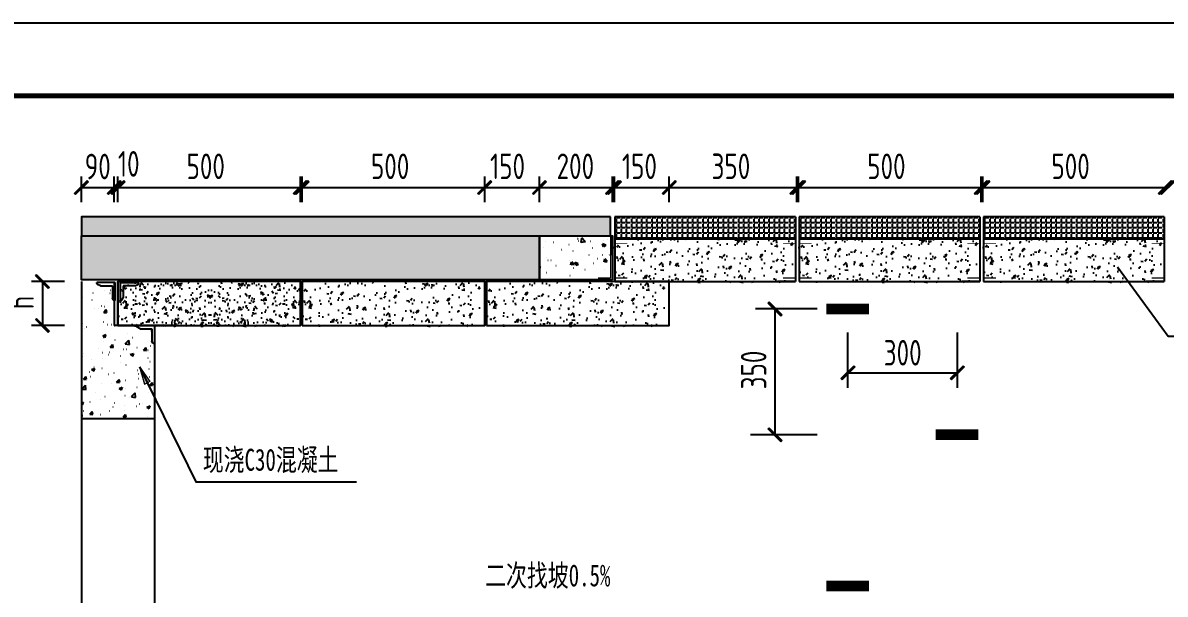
# Model space of a CAD drawing. Extents: x 2969 to 3809, y -1283 to -33.
# Drawn here: x 3480.2 to 3636.8, y -425.5 to -347.2 of the extents above; entities that cross this region are included whole.
import ezdxf
from ezdxf.enums import TextEntityAlignment as Align

# ---------------------------------------------------------------- set-up
doc = ezdxf.new("R2010")
doc.units = 0
doc.header["$LTSCALE"] = 10
for name, color, linetype in [('0-TK', 7, 'Continuous'), ('图层 1', 7, 'Continuous'), ('填充', 8, 'Continuous'), ('尺寸标注', 1, 'Continuous'), ('文字', 3, 'Continuous'), ('标注引线', 3, 'Continuous'), ('爬梯', 4, 'Continuous'), ('轮廓', 7, 'Continuous')]:
    doc.layers.add(name, color=color, linetype=linetype)
doc.styles.add('GJ', font='tssdeng.shx', dxfattribs={"width": 0.75, "bigfont": 'hztxt.shx'})
doc.styles.add('HZTXT', font='仿宋_GB2312_0.ttf', dxfattribs={"width": 0.6, "height": 1.25})
pattern_1 = [(180, (239144.99096, -64813.6887), (0, 0.6985), [0.508, -0.1905]), (90, (239144.99096, -64813.6887), (0.6985, 4e-17), [0.508, -0.1905])]

# ---------------------------------------------------------------- blocks, each defined once
blk = doc.blocks.new('K-箭头')
at = {"lineweight": 5}
blk.add_hatch(color=256, dxfattribs=at).paths.add_polyline_path([(0, 0), (2.39, -0.4), (2.39, 0), (2.39, 0.4)])
for points in [[(0, 0), (2.39, 0.4), (2.39, 0)], [(0, 0), (2.39, -0.4), (2.39, 0)]]:
    blk.add_lwpolyline(points, dxfattribs=at)
blk = doc.blocks.new('K-建筑标记')
at = {"lineweight": 5}
blk.add_hatch(color=256, dxfattribs=at).paths.add_polyline_path([(0.97, 0.8), (0.8, 0.97), (-0.97, -0.8), (-0.8, -0.97)])
blk.add_lwpolyline([(-0.8, -0.97), (-0.97, -0.8), (0.8, 0.97), (0.97, 0.8)], close=True, dxfattribs=at)
blk.add_lwpolyline([(0.09, -0.09), (-0.09, 0.09)], dxfattribs=at)

msp = doc.modelspace()

# ---------------------------------------------------------------- hatches: boundary and pattern name
at = {"layer": '填充'}
h = msp.add_hatch(dxfattribs=at)
h.set_pattern_fill('ANGLE', color=256, scale=0.1, style=0)
h.set_pattern_definition(pattern_1)
h.paths.add_polyline_path([(3488.242, -373.817), (3488.242, -376.432), (3560.782, -376.432), (3560.782, -373.817)])
h = msp.add_hatch(dxfattribs=at)
h.set_pattern_fill('ANGLE', color=256, scale=0.1, style=0)
h.set_pattern_definition([(0, (-231077.1554, -64817.5165), (0, 0.6985), [0.508, -0.1905]), (90, (-231077.1554, -64817.5165), (-0.6985, 4e-17), [0.508, -0.1905])])
h.paths.add_polyline_path([(3586.137, -376.824), (3586.137, -373.817), (3583.642, -373.817), (3561.363, -373.817), (3561.363, -376.824)])
h = msp.add_hatch(dxfattribs=at)
h.set_pattern_fill('ANGLE', color=256, scale=0.1, style=0)
h.set_pattern_definition([(0, (-231051.8986, -64817.5165), (0, 0.6985), [0.508, -0.1905]), (90, (-231051.8986, -64817.5165), (-0.6985, 4e-17), [0.508, -0.1905])])
h.paths.add_polyline_path([(3611.394, -376.824), (3611.394, -373.817), (3608.899, -373.817), (3586.62, -373.817), (3586.62, -376.824)])
h = msp.add_hatch(dxfattribs=at)
h.set_pattern_fill('ANGLE', color=256, scale=0.1, style=0)
h.set_pattern_definition([(0, (-231026.6418, -64817.5165), (0, 0.6985), [0.508, -0.1905]), (90, (-231026.6418, -64817.5165), (-0.6985, 4e-17), [0.508, -0.1905])])
h.paths.add_polyline_path([(3636.651, -376.824), (3636.651, -373.817), (3634.156, -373.817), (3611.876, -373.817), (3611.876, -376.824)])
h = msp.add_hatch(dxfattribs=at)
h.set_pattern_fill('ANGLE', color=256, scale=0.1, style=0)
h.set_pattern_definition(pattern_1)
h.paths.add_polyline_path([(3488.242, -376.432), (3488.242, -382.46), (3551.042, -382.46), (3551.042, -376.432)])
h = msp.add_hatch(dxfattribs=at)
h.set_pattern_fill('AR-CONC', color=256, scale=0.02, style=0)
h.set_pattern_definition([(50, (-231077.1554, -64817.5165), (3.64369338, -0.31878171), [0.381, -4.191]), (355, (-231077.1554, -64817.5165), (-0.70485652, 3.82113286), [0.3048, -3.3528]), (100.451, (-231076.8517, -64817.543), (2.938850033, 3.502333756), [0.3238, -3.5618]), (46.1842, (-231077.1554, -64816.5005), (5.42158082, -0.84084656), [0.5715, -6.2865]), (96.6356, (-231076.7036, -64816.5705), (4.74808469, 4.94851112), [0.4857, -5.3427]), (351.184, (-231077.1554, -64816.5005), (4.74809212, 4.94850236), [0.4572, -5.0292]), (21, (-231076.6474, -64816.7545), (3.032297597, -2.04531037), [0.381, -4.191]), (326, (-231076.6474, -64816.7545), (1.236040567, 3.68375932), [0.3048, -3.3528]), (71.4514, (-231076.3947, -64816.925), (4.268329815, 1.638457154), [0.3238, -3.5618]), (37.5, (-231077.1554, -64817.5165), (0.061772065, 1.6911007775), [0, -3.31216, 0, -3.4036, 0, -3.3655]), (7.5, (-231077.1554, -64817.5165), (1.33639325, 2.003611496), [0, -1.94056, 0, -3.23596, 0, -1.2827]), (327.5, (-231078.2882, -64817.5165), (2.711811903, -0.11457488), [0, -1.27, 0, -3.9624, 0, -5.2578]), (317.5, (-231078.7962, -64817.5165), (2.962583628, 0.50852982), [0, -1.651, 0, -2.63144, 0, -3.7338])])
h.paths.add_polyline_path([(3585.756, -376.824), (3561.232, -376.824), (3561.232, -382.83), (3585.756, -382.83)])
h = msp.add_hatch(dxfattribs=at)
h.set_pattern_fill('AR-CONC', color=256, scale=0.02, style=0)
h.set_pattern_definition([(50, (-231051.8986, -64817.5165), (3.64369338, -0.31878171), [0.381, -4.191]), (355, (-231051.8986, -64817.5165), (-0.70485652, 3.82113286), [0.3048, -3.3528]), (100.451, (-231051.595, -64817.543), (2.938850033, 3.502333756), [0.3238, -3.5618]), (46.1842, (-231051.8986, -64816.5005), (5.42158082, -0.84084656), [0.5715, -6.2865]), (96.6356, (-231051.447, -64816.5705), (4.74808469, 4.94851112), [0.4857, -5.3427]), (351.184, (-231051.8986, -64816.5005), (4.74809212, 4.94850236), [0.4572, -5.0292]), (21, (-231051.3906, -64816.7545), (3.032297597, -2.04531037), [0.381, -4.191]), (326, (-231051.3906, -64816.7545), (1.236040567, 3.68375932), [0.3048, -3.3528]), (71.4514, (-231051.138, -64816.925), (4.268329815, 1.638457154), [0.3238, -3.5618]), (37.5, (-231051.8986, -64817.5165), (0.061772065, 1.6911007775), [0, -3.31216, 0, -3.4036, 0, -3.3655]), (7.5, (-231051.8986, -64817.5165), (1.33639325, 2.003611496), [0, -1.94056, 0, -3.23596, 0, -1.2827]), (327.5, (-231053.0314, -64817.5165), (2.711811903, -0.11457488), [0, -1.27, 0, -3.9624, 0, -5.2578]), (317.5, (-231053.5394, -64817.5165), (2.962583628, 0.50852982), [0, -1.651, 0, -2.63144, 0, -3.7338])])
h.paths.add_polyline_path([(3611.013, -376.824), (3586.489, -376.824), (3586.489, -382.83), (3611.013, -382.83)])
h = msp.add_hatch(dxfattribs=at)
h.set_pattern_fill('AR-CONC', color=256, scale=0.02, style=0)
h.set_pattern_definition([(50, (-231026.6418, -64817.5165), (3.64369338, -0.31878171), [0.381, -4.191]), (355, (-231026.642, -64817.5165), (-0.70485652, 3.82113286), [0.3048, -3.3528]), (100.451, (-231026.3382, -64817.543), (2.938850033, 3.502333756), [0.3238, -3.5618]), (46.1842, (-231026.642, -64816.5005), (5.42158082, -0.84084656), [0.5715, -6.2865]), (96.6356, (-231026.19, -64816.5705), (4.74808469, 4.94851112), [0.4857, -5.3427]), (351.184, (-231026.642, -64816.5005), (4.74809212, 4.94850236), [0.4572, -5.0292]), (21, (-231026.1338, -64816.7545), (3.032297597, -2.04531037), [0.381, -4.191]), (326, (-231026.134, -64816.7545), (1.236040567, 3.68375932), [0.3048, -3.3528]), (71.4514, (-231025.881, -64816.925), (4.268329815, 1.638457154), [0.3238, -3.5618]), (37.5, (-231026.6418, -64817.5165), (0.061772065, 1.6911007775), [0, -3.31216, 0, -3.4036, 0, -3.3655]), (7.5, (-231026.6418, -64817.5165), (1.33639325, 2.003611496), [0, -1.94056, 0, -3.23596, 0, -1.2827]), (327.5, (-231027.7747, -64817.5165), (2.711811903, -0.11457488), [0, -1.27, 0, -3.9624, 0, -5.2578]), (317.5, (-231028.2827, -64817.5165), (2.962583628, 0.50852982), [0, -1.651, 0, -2.63144, 0, -3.7338])])
h.paths.add_polyline_path([(3636.27, -376.824), (3611.746, -376.824), (3611.746, -382.83), (3636.27, -382.83)])
h = msp.add_hatch(dxfattribs=at)
h.set_pattern_fill('AR-CONC', color=256, scale=0.02, style=0)
h.set_pattern_definition([(50, (-231145.2677, -64823.5352), (3.64369338, -0.31878171), [0.381, -4.191]), (355, (-231145.2677, -64823.5352), (-0.70485652, 3.82113286), [0.3048, -3.3528]), (100.451, (-231144.964, -64823.5618), (2.938850033, 3.502333756), [0.3238, -3.5618]), (46.1842, (-231145.2677, -64822.5192), (5.42158082, -0.84084656), [0.5715, -6.2865]), (96.6356, (-231144.816, -64822.5893), (4.74808469, 4.94851112), [0.4857, -5.3427]), (351.184, (-231145.2677, -64822.519), (4.74809212, 4.94850236), [0.4572, -5.0292]), (21, (-231144.7597, -64822.7732), (3.032297597, -2.04531037), [0.381, -4.191]), (326, (-231144.7597, -64822.7732), (1.236040567, 3.68375932), [0.3048, -3.3528]), (71.4514, (-231144.507, -64822.9437), (4.268329815, 1.638457154), [0.3238, -3.5618]), (37.5, (-231145.2677, -64823.5352), (0.061772065, 1.6911007775), [0, -3.31216, 0, -3.4036, 0, -3.3655]), (7.5, (-231145.2677, -64823.5352), (1.33639325, 2.003611496), [0, -1.94056, 0, -3.23596, 0, -1.2827]), (327.5, (-231146.4005, -64823.5352), (2.711811903, -0.11457488), [0, -1.27, 0, -3.9624, 0, -5.2578]), (317.5, (-231146.9085, -64823.5352), (2.962583628, 0.50852982), [0, -1.651, 0, -2.63144, 0, -3.7338])])
h.paths.add_polyline_path([(3517.644, -382.843), (3493.12, -382.843), (3493.12, -388.849), (3517.644, -388.849)])
h = msp.add_hatch(dxfattribs=at)
h.set_pattern_fill('AR-CONC', color=256, scale=0.02, style=0)
h.set_pattern_definition([(130, (238156.9977, -64823.5352), (-3.64369338, -0.31878171), [0.381, -4.191]), (185, (238156.9977, -64823.5352), (0.70485652, 3.82113286), [0.3048, -3.3528]), (79.549, (238156.694, -64823.5618), (-2.938850033, 3.502333756), [0.3238, -3.5618]), (133.8158, (238156.9977, -64822.5192), (-5.42158082, -0.84084656), [0.5715, -6.2865]), (83.3644, (238156.546, -64822.5893), (-4.74808469, 4.94851112), [0.4857, -5.3427]), (188.816, (238156.998, -64822.519), (-4.74809212, 4.94850236), [0.4572, -5.0292]), (159, (238156.4897, -64822.7732), (-3.032297597, -2.04531037), [0.381, -4.191]), (214, (238156.4897, -64822.7732), (-1.236040567, 3.68375932), [0.3048, -3.3528]), (108.5486, (238156.237, -64822.9437), (-4.268329815, 1.638457154), [0.3238, -3.5618]), (142.5, (238156.9977, -64823.5352), (-0.061772065, 1.6911007775), [0, -3.31216, 0, -3.4036, 0, -3.3655]), (172.5, (238156.9977, -64823.5352), (-1.33639325, 2.003611496), [0, -1.94056, 0, -3.23596, 0, -1.2827]), (212.5, (238158.1306, -64823.5352), (-2.711811903, -0.11457488), [0, -1.27, 0, -3.9624, 0, -5.2578]), (222.5, (238158.6386, -64823.5352), (-2.962583628, 0.50852982), [0, -1.651, 0, -2.63144, 0, -3.7338])])
h.paths.add_polyline_path([(3494.086, -382.843), (3518.61, -382.843), (3518.61, -388.849), (3494.086, -388.849)])
h = msp.add_hatch(dxfattribs=at)
h.set_pattern_fill('AR-CONC', color=256, scale=0.02, style=0)
h.set_pattern_definition([(50, (-231120.018, -64823.5352), (3.64369338, -0.31878171), [0.381, -4.191]), (355, (-231120.018, -64823.5352), (-0.70485652, 3.82113286), [0.3048, -3.3528]), (100.451, (-231119.7144, -64823.5618), (2.938850033, 3.502333756), [0.3238, -3.5618]), (46.1842, (-231120.018, -64822.5192), (5.42158082, -0.84084656), [0.5715, -6.2865]), (96.6356, (-231119.566, -64822.5893), (4.74808469, 4.94851112), [0.4857, -5.3427]), (351.184, (-231120.018, -64822.519), (4.74809212, 4.94850236), [0.4572, -5.0292]), (21, (-231119.51, -64822.7732), (3.032297597, -2.04531037), [0.381, -4.191]), (326, (-231119.51, -64822.7732), (1.236040567, 3.68375932), [0.3048, -3.3528]), (71.4514, (-231119.2573, -64822.9437), (4.268329815, 1.638457154), [0.3238, -3.5618]), (37.5, (-231120.018, -64823.5352), (0.061772065, 1.6911007775), [0, -3.31216, 0, -3.4036, 0, -3.3655]), (7.5, (-231120.018, -64823.5352), (1.33639325, 2.003611496), [0, -1.94056, 0, -3.23596, 0, -1.2827]), (327.5, (-231121.1508, -64823.5352), (2.711811903, -0.11457488), [0, -1.27, 0, -3.9624, 0, -5.2578]), (317.5, (-231121.6588, -64823.5352), (2.962583628, 0.50852982), [0, -1.651, 0, -2.63144, 0, -3.7338])])
h.paths.add_polyline_path([(3542.894, -382.843), (3518.37, -382.843), (3518.37, -388.849), (3542.894, -388.849)])
h = msp.add_hatch(dxfattribs=at)
h.set_pattern_fill('AR-CONC', color=256, scale=0.02, style=0)
h.set_pattern_definition([(50, (-231094.7358, -64823.5352), (3.64369338, -0.31878171), [0.381, -4.191]), (355, (-231094.736, -64823.5352), (-0.70485652, 3.82113286), [0.3048, -3.3528]), (100.451, (-231094.4322, -64823.5618), (2.938850033, 3.502333756), [0.3238, -3.5618]), (46.1842, (-231094.736, -64822.5192), (5.42158082, -0.84084656), [0.5715, -6.2865]), (96.6356, (-231094.284, -64822.5893), (4.74808469, 4.94851112), [0.4857, -5.3427]), (351.184, (-231094.736, -64822.519), (4.74809212, 4.94850236), [0.4572, -5.0292]), (21, (-231094.2278, -64822.7732), (3.032297597, -2.04531037), [0.381, -4.191]), (326, (-231094.228, -64822.7732), (1.236040567, 3.68375932), [0.3048, -3.3528]), (71.4514, (-231093.975, -64822.9437), (4.268329815, 1.638457154), [0.3238, -3.5618]), (37.5, (-231094.7358, -64823.5352), (0.061772065, 1.6911007775), [0, -3.31216, 0, -3.4036, 0, -3.3655]), (7.5, (-231094.7358, -64823.5352), (1.33639325, 2.003611496), [0, -1.94056, 0, -3.23596, 0, -1.2827]), (327.5, (-231095.8687, -64823.5352), (2.711811903, -0.11457488), [0, -1.27, 0, -3.9624, 0, -5.2578]), (317.5, (-231096.3767, -64823.5352), (2.962583628, 0.50852982), [0, -1.651, 0, -2.63144, 0, -3.7338])])
h.paths.add_polyline_path([(3568.176, -382.843), (3543.652, -382.843), (3543.652, -388.849), (3568.176, -388.849)])

# ---------------------------------------------------------------- linework, layer by layer
at = {"linetype": 'Continuous', "const_width": 0.7}
msp.add_lwpolyline([(3414.454, -357.239), (3799.454, -357.239), (3799.454, -634.239), (3414.454, -634.239)], close=True, dxfattribs=at)
at = {"layer": '0-TK'}
msp.add_lwpolyline([(3389.454, -347.239), (3809.454, -347.239), (3809.454, -644.239), (3389.454, -644.239)], close=True, dxfattribs=at)
at = {"layer": '图层 1', "color": 1}
for points, const_width in [([(3560.782, -373.817), (3560.782, -382.222)], 0.2), ([(3561.363, -373.817), (3561.363, -382.222)], 0.2), ([(3586.137, -373.817), (3586.137, -382.222)], 0.2), ([(3586.62, -373.817), (3586.62, -382.222)], 0.2), ([(3611.394, -373.817), (3611.394, -382.222)], 0.2), ([(3611.876, -373.817), (3611.876, -382.222)], 0.2), ([(3636.651, -373.817), (3636.651, -382.222)], 0.2), ([(3561.363, -377.471), (3563.082, -377.471)], 0.1), ([(3584.418, -377.471), (3586.137, -377.471)], 0.1), ([(3586.62, -377.471), (3588.338, -377.471)], 0.1), ([(3609.675, -377.471), (3611.394, -377.471)], 0.1), ([(3611.876, -377.471), (3613.595, -377.471)], 0.1), ([(3634.932, -377.471), (3636.651, -377.471)], 0.1), ([(3560.782, -382.222), (3559.063, -382.222)], 0.2), ([(3561.363, -382.222), (3563.082, -382.222)], 0.2), ([(3584.418, -382.222), (3586.137, -382.222)], 0.2), ([(3586.62, -382.222), (3588.338, -382.222)], 0.2), ([(3609.675, -382.222), (3611.394, -382.222)], 0.2), ([(3611.876, -382.222), (3613.595, -382.222)], 0.2), ([(3634.932, -382.222), (3636.651, -382.222)], 0.2)]:
    msp.add_lwpolyline(points, dxfattribs=dict(at, const_width=const_width))
at = {"layer": '填充'}
for points in [[(3551.873, -377.276), (3551.847, -377.276)], [(3554.316, -376.47), (3554.288, -376.47)], [(3556.282, -376.824), (3556.246, -376.824)], [(3556.282, -376.824), (3556.307, -376.824)], [(3556.376, -377.185), (3556.34, -377.185)], [(3556.757, -377.337), (3556.819, -376.735)], [(3557.323, -377.239), (3556.757, -377.337)], [(3557.323, -377.239), (3556.819, -376.706)], [(3557.95, -376.583), (3557.924, -376.583)], [(3558.044, -377.215), (3558.008, -377.215)], [(3559.763, -377.036), (3559.738, -377.036)], [(3560.365, -376.884), (3560.332, -376.884)], [(3551.633, -378.045), (3551.608, -378.045)], [(3552.978, -377.337), (3552.942, -377.337)], [(3554.022, -378.346), (3553.986, -378.346)], [(3554.139, -378.433), (3554.113, -378.433)], [(3555.093, -377.664), (3555.06, -377.664)], [(3555.626, -378.557), (3555.596, -378.557)], [(3558.342, -378.107), (3558.305, -378.107)], [(3560.126, -377.718), (3559.676, -377.541)], [(3559.799, -377.929), (3559.676, -377.541)], [(3560.126, -377.718), (3559.799, -377.929)], [(3551.963, -379.391), (3551.934, -379.391)], [(3552.203, -379.833), (3552.173, -379.833)], [(3552.616, -379.833), (3552.59, -379.833)], [(3555.154, -379.779), (3555.122, -379.779)], [(3555.332, -380.4), (3555.423, -380.019)], [(3555.749, -380.371), (3555.357, -380.4)], [(3555.749, -380.371), (3555.448, -380.019)], [(3555.571, -379.717), (3555.535, -379.717)], [(3556.34, -380.284), (3555.897, -380.106)], [(3556.014, -380.498), (3555.897, -380.106)], [(3556.34, -380.284), (3556.014, -380.498)], [(3557.826, -379.09), (3557.801, -379.09)], [(3558.429, -380.222), (3558.393, -380.222)], [(3558.958, -379.565), (3558.933, -379.565)], [(3559.65, -379.09), (3559.614, -379.09)], [(3559.89, -380.019), (3559.977, -379.601)], [(3560.303, -379.982), (3559.915, -380.019)], [(3560.303, -379.957), (3560.002, -379.601)], [(3551.191, -380.762), (3551.042, -380.585)], [(3551.191, -380.762), (3551.042, -380.788)], [(3552.025, -381.506), (3551.995, -381.506)], [(3553.308, -380.548), (3553.272, -380.548)], [(3555.245, -381.894), (3555.208, -381.894)], [(3555.713, -380.875), (3555.687, -380.875)], [(3556.315, -380.461), (3556.278, -380.461)], [(3557.297, -381.089), (3557.261, -381.089)], [(3560.002, -381.114), (3559.977, -381.114)], [(3558.483, -382.337), (3558.454, -382.337)], [(3488.428, -384.938), (3488.457, -384.938)], [(3489.827, -384.224), (3489.853, -384.224)], [(3491.437, -383.984), (3491.463, -383.984)], [(3492.145, -384.311), (3492.181, -384.311)], [(3492.242, -383.894), (3492.268, -383.894)], [(3489.675, -385.203), (3489.704, -385.203)], [(3489.976, -386.339), (3490.005, -386.339)], [(3490.571, -386.401), (3490.596, -386.401)], [(3491.02, -386.038), (3491.049, -386.038)], [(3491.314, -386.93), (3491.615, -386.542)], [(3491.376, -386.1), (3491.401, -386.1)], [(3491.728, -386.967), (3491.641, -386.542)], [(3492.71, -385.533), (3492.746, -385.533)], [(3492.71, -385.533), (3492.746, -385.559)], [(3491.285, -388.215), (3491.314, -388.215)], [(3491.314, -386.93), (3491.702, -386.967)], [(3488.428, -388.425), (3488.457, -388.425)], [(3488.696, -389.198), (3488.721, -389.198)], [(3488.906, -388.904), (3488.935, -388.904)], [(3491.818, -388.578), (3491.855, -388.578)], [(3492.384, -388.578), (3492.42, -388.578)], [(3497.78, -389.408), (3497.805, -389.408)], [(3491.162, -390.152), (3491.615, -389.974)], [(3491.162, -390.152), (3491.492, -390.366)], [(3491.223, -390.33), (3491.252, -390.33)], [(3491.252, -390.896), (3491.285, -390.896)], [(3491.492, -390.366), (3491.615, -389.974)], [(3492.206, -391.702), (3492.507, -391.349)], [(3492.594, -391.738), (3492.532, -391.349)], [(3492.834, -390.693), (3492.862, -390.693)], [(3494.259, -391.222), (3494.737, -390.718)], [(3494.259, -391.222), (3494.824, -391.313)], [(3494.498, -389.851), (3494.534, -389.851)], [(3494.824, -391.313), (3494.737, -390.718)], [(3495.241, -390.366), (3495.278, -390.366)], [(3488.518, -392.543), (3488.544, -392.543)], [(3490.571, -391.825), (3490.596, -391.825)], [(3491.136, -392.445), (3491.162, -392.445)], [(3491.905, -392.685), (3491.942, -392.685)], [(3492.119, -392.358), (3492.145, -392.358)], [(3492.206, -391.702), (3492.594, -391.738)], [(3493.577, -392.87), (3493.606, -392.87)], [(3493.969, -391.977), (3493.994, -391.977)], [(3494.444, -391.977), (3494.473, -391.977)], [(3494.948, -392.721), (3495.39, -392.543)], [(3494.977, -392.721), (3495.278, -392.924)], [(3495.278, -392.924), (3495.426, -392.543)], [(3495.303, -392.833), (3495.339, -392.833)], [(3495.843, -391.738), (3495.869, -391.738)], [(3496.764, -392.119), (3497.062, -391.738)], [(3496.764, -392.119), (3497.153, -392.155)], [(3497.153, -392.155), (3497.091, -391.738)], [(3497.356, -392.119), (3497.392, -392.119)], [(3497.57, -392.358), (3497.595, -392.358)], [(3497.682, -391.524), (3497.718, -391.524)], [(3488.428, -393.011), (3488.457, -393.011)], [(3489.563, -393.403), (3489.588, -393.403)], [(3489.943, -394.419), (3489.976, -394.419)], [(3491.162, -393.196), (3491.198, -393.196)], [(3493.638, -393.766), (3493.668, -393.766)], [(3494.349, -394.093), (3494.382, -394.093)], [(3497.356, -393.134), (3497.392, -393.134)], [(3497.631, -393.639), (3497.656, -393.639)], [(3488.518, -396.084), (3488.845, -395.729)], [(3488.518, -396.084), (3488.906, -396.146)], [(3488.935, -396.146), (3488.87, -395.729)], [(3489.323, -395.076), (3489.349, -395.076)], [(3489.501, -395.703), (3489.526, -395.703)], [(3489.613, -394.775), (3490.067, -394.597)], [(3489.613, -394.775), (3489.943, -394.985)], [(3489.943, -394.985), (3490.067, -394.597)], [(3491.049, -394.571), (3491.075, -394.571)], [(3491.905, -395.402), (3491.942, -395.402)], [(3492.71, -395.224), (3492.746, -395.224)], [(3495.905, -394.862), (3495.93, -394.862)], [(3496.083, -395.34), (3496.108, -395.34)], [(3496.083, -395.994), (3496.108, -395.994)], [(3497.504, -394.658), (3497.54, -394.658)], [(3497.54, -395.754), (3497.57, -395.754)], [(3488.304, -397.43), (3488.808, -396.922)], [(3488.341, -397.43), (3488.906, -397.517)], [(3488.667, -397.278), (3488.696, -397.278)], [(3488.87, -397.517), (3488.808, -396.922)], [(3490.984, -396.687), (3491.02, -396.687)], [(3492.358, -396.625), (3492.384, -396.625)], [(3493.073, -396.509), (3493.399, -396.146)], [(3493.073, -396.509), (3493.465, -396.534)], [(3493.399, -397.34), (3493.841, -397.162)], [(3493.49, -396.534), (3493.428, -396.146)], [(3493.428, -397.34), (3493.729, -397.554)], [(3493.729, -397.554), (3493.878, -397.162)], [(3494.233, -397.365), (3494.259, -397.365)], [(3494.295, -396.208), (3494.32, -396.208)], [(3495.843, -397.162), (3495.869, -397.162)], [(3497.631, -396.89), (3497.957, -396.534)], [(3497.656, -396.89), (3498.012, -396.922)], [(3498.044, -396.922), (3497.983, -396.534)], [(3498.222, -396.835), (3498.248, -396.835)], [(3488.243, -399.306), (3488.518, -399.216)], [(3488.395, -399.607), (3488.518, -399.216)], [(3489.41, -399.19), (3489.439, -399.19)], [(3490.215, -397.906), (3490.244, -397.906)], [(3490.897, -398.802), (3490.922, -398.802)], [(3491.463, -398.472), (3491.492, -398.472)], [(3494.204, -398.323), (3494.233, -398.323)], [(3494.861, -398.624), (3494.886, -398.624)], [(3495.1, -398.472), (3495.604, -397.967)], [(3495.1, -398.501), (3495.666, -398.588)], [(3495.666, -398.588), (3495.604, -397.967)], [(3497.479, -397.88), (3497.504, -397.88)], [(3498.248, -398.74), (3498.284, -398.74)], [(3488.243, -399.517), (3488.395, -399.607)], [(3488.544, -400.413), (3488.58, -400.413)], [(3489.41, -400.888), (3489.704, -400.525)], [(3489.827, -400.917), (3489.74, -400.525)], [(3492.119, -400.438), (3492.145, -400.438)], [(3492.569, -399.872), (3492.594, -399.872)], [(3492.801, -399.306), (3492.834, -399.306)], [(3494.143, -399.669), (3494.172, -399.669)], [(3494.143, -400.438), (3494.172, -400.438)], [(3495.807, -399.782), (3495.843, -399.782)], [(3496.195, -399.455), (3496.231, -399.455)], [(3496.558, -399.368), (3496.587, -399.368)], [(3497.214, -399.909), (3497.656, -399.72)], [(3497.214, -399.909), (3497.54, -400.112)], [(3497.392, -399.996), (3497.417, -399.996)], [(3497.54, -400.112), (3497.656, -399.72)], [(3488.395, -401.066), (3488.428, -401.066)], [(3489.41, -400.888), (3489.802, -400.917)], [(3490.835, -400.917), (3490.872, -400.917)], [(3493.969, -401.28), (3494.259, -400.917)], [(3493.969, -401.305), (3494.349, -401.331)], [(3494.382, -401.331), (3494.295, -400.917)], [(3497.33, -401.189), (3497.356, -401.189)]]:
    msp.add_lwpolyline(points, dxfattribs=at)
at = {"layer": '尺寸标注'}
for p, q in [((3589.092, -386.454), (3580.624, -386.454)), ((3583.315, -403.701), (3583.315, -386.454)), ((3593.308, -397.274), (3593.308, -389.687)), ((3608.302, -397.274), (3608.302, -389.687)), ((3593.308, -395.2), (3608.302, -395.2)), ((3589.092, -403.701), (3579.946, -403.701))]:
    msp.add_line(p, q, dxfattribs=at)
for points in [[(3488.243, -371.817), (3488.243, -368.317)], [(3492.746, -371.817), (3492.746, -368.317)], [(3492.746, -371.58), (3492.746, -368.358)], [(3493.251, -371.817), (3493.251, -368.317)], [(3518.261, -371.817), (3518.261, -368.317)], [(3518.5, -371.817), (3518.5, -368.317)], [(3543.518, -371.817), (3543.518, -368.317)], [(3551.017, -371.817), (3551.017, -368.317)], [(3561.022, -371.817), (3561.022, -368.317)], [(3561.29, -371.817), (3561.29, -368.317)], [(3568.806, -371.817), (3568.806, -368.317)], [(3586.297, -371.817), (3586.297, -368.317)], [(3586.536, -371.817), (3586.536, -368.317)], [(3611.554, -371.817), (3611.554, -368.317)], [(3611.793, -371.817), (3611.793, -368.317)], [(3488.243, -369.817), (3492.746, -369.817)], [(3492.746, -369.882), (3492.772, -369.882)], [(3493.251, -369.817), (3518.261, -369.817)], [(3518.261, -369.817), (3518.293, -369.817)], [(3518.5, -369.817), (3551.017, -369.817)], [(3543.518, -369.817), (3543.543, -369.817)], [(3551.017, -369.817), (3561.022, -369.817)], [(3561.022, -369.817), (3561.051, -369.817)], [(3561.29, -369.817), (3586.297, -369.817)], [(3586.297, -369.817), (3586.333, -369.817)], [(3586.536, -369.817), (3611.554, -369.817)], [(3611.554, -369.817), (3611.583, -369.817)], [(3611.793, -369.817), (3636.803, -369.817)], [(3485.913, -382.7), (3481.391, -382.7)], [(3482.913, -382.7), (3482.913, -388.719)], [(3485.913, -388.719), (3481.391, -388.719)], [(3482.913, -388.719), (3482.939, -388.719)]]:
    msp.add_lwpolyline(points, dxfattribs=at)
for p in [(3583.309, -386.448), (3608.302, -395.2)]:
    msp.add_point(p, dxfattribs=at)
at = {"layer": '标注引线'}
for points in [[(3630.255, -380.688), (3637.188, -390.203), (3653.122, -390.203)], [(3496.191, -394.4), (3503.932, -410.13), (3525.962, -410.13)]]:
    msp.add_lwpolyline(points, dxfattribs=at)
at = {"layer": '爬梯', "const_width": 1.47}
for points in [[(3590.331, -386.454), (3596.181, -386.454)], [(3605.325, -403.701), (3611.175, -403.701)], [(3590.331, -424.443), (3596.181, -424.443)]]:
    msp.add_lwpolyline(points, dxfattribs=at)
at = {"layer": '轮廓'}
msp.add_lwpolyline([(3560.782, -373.817), (3488.242, -373.817), (3488.242, -376.432), (3560.782, -376.432)], close=True, dxfattribs=at)
for points in [[(3583.642, -373.817), (3561.363, -373.817)], [(3561.363, -373.817), (3561.363, -382.7)], [(3586.137, -373.817), (3583.642, -373.817)], [(3586.137, -373.817), (3586.137, -382.7)], [(3608.899, -373.817), (3586.62, -373.817)], [(3586.62, -373.817), (3586.62, -382.7)], [(3611.394, -373.817), (3608.899, -373.817)], [(3611.394, -373.817), (3611.394, -382.7)], [(3634.156, -373.817), (3611.876, -373.817)], [(3611.876, -373.817), (3611.876, -382.7)], [(3636.651, -373.817), (3634.156, -373.817)], [(3636.651, -373.817), (3636.651, -382.7)], [(3551.042, -382.46), (3488.242, -382.46), (3488.242, -376.432), (3551.042, -376.432), (3551.042, -382.46)], [(3561.021, -382.46), (3551.043, -382.46), (3551.043, -376.432), (3561.021, -376.432), (3561.021, -382.46)], [(3560.869, -379.061), (3560.869, -376.583)], [(3561.363, -376.824), (3586.137, -376.824)], [(3586.62, -376.824), (3611.394, -376.824)], [(3611.876, -376.824), (3636.651, -376.824)], [(3560.721, -379.061), (3560.659, -378.999)], [(3560.869, -379.061), (3560.721, -379.061)], [(3488.243, -382.7), (3488.243, -441.625)], [(3492.878, -382.849), (3490.372, -382.849)], [(3490.372, -382.965), (3490.372, -382.849)], [(3490.463, -383.088), (3490.372, -382.965)], [(3490.88, -383.291), (3490.463, -383.088)], [(3490.88, -383.291), (3492.49, -383.291)], [(3492.49, -383.291), (3492.49, -384.938)], [(3492.746, -382.7), (3492.746, -388.719)], [(3492.878, -385.294), (3492.878, -382.849)], [(3493.251, -388.719), (3518.259, -388.719), (3518.259, -382.7), (3493.251, -382.7), (3493.251, -388.719)], [(3493.251, -388.719), (3493.251, -382.7)], [(3493.585, -382.849), (3496.087, -382.849)], [(3493.585, -385.294), (3493.585, -382.849)], [(3495.583, -383.291), (3493.973, -383.291)], [(3493.973, -383.291), (3493.973, -384.938)], [(3495.583, -383.291), (3496, -383.088)], [(3496, -383.088), (3496.087, -382.965)], [(3496.087, -382.965), (3496.087, -382.849)], [(3518.5, -388.719), (3543.518, -388.719), (3543.518, -382.7), (3518.5, -382.7), (3518.5, -388.719)], [(3543.782, -388.719), (3568.791, -388.719), (3568.791, -382.7), (3543.782, -382.7), (3543.782, -388.719)], [(3561.363, -382.7), (3563.858, -382.7)], [(3561.363, -382.7), (3586.137, -382.7)], [(3586.137, -382.7), (3583.642, -382.7)], [(3586.137, -382.7), (3583.907, -382.7)], [(3586.62, -382.7), (3589.115, -382.7)], [(3586.62, -382.7), (3611.394, -382.7)], [(3611.394, -382.7), (3608.899, -382.7)], [(3611.394, -382.7), (3609.164, -382.7)], [(3611.876, -382.7), (3614.371, -382.7)], [(3611.876, -382.7), (3636.651, -382.7)], [(3636.651, -382.7), (3634.156, -382.7)], [(3636.651, -382.7), (3634.421, -382.7)], [(3492.664, -385.269), (3492.49, -384.938)], [(3493.799, -385.269), (3493.973, -384.938)], [(3492.726, -385.294), (3492.664, -385.269)], [(3492.878, -385.294), (3492.726, -385.294)], [(3493.585, -385.294), (3493.737, -385.294)], [(3493.737, -385.294), (3493.799, -385.269)], [(3501.497, -388.719), (3492.746, -388.719)], [(3492.746, -388.719), (3492.772, -388.719)], [(3495.782, -388.842), (3495.782, -388.719)], [(3495.869, -388.958), (3495.782, -388.842)], [(3496.286, -389.169), (3495.869, -388.958)], [(3496.286, -389.169), (3497.896, -389.169)], [(3497.896, -389.169), (3497.896, -390.841)], [(3498.248, -388.719), (3498.248, -431.604)], [(3498.044, -391.135), (3497.896, -390.841)], [(3498.106, -391.197), (3498.044, -391.135)], [(3498.248, -391.197), (3498.106, -391.197)], [(3498.248, -401.519), (3488.243, -401.519)]]:
    msp.add_lwpolyline(points, dxfattribs=at)

# ---------------------------------------------------------------- block references
at = {"layer": '尺寸标注'}
for p in [(3488.243, -369.817), (3492.746, -369.817), (3493.251, -369.817), (3518.261, -369.817), (3518.5, -369.817), (3543.518, -369.817), (3551.017, -369.817), (3561.022, -369.817), (3561.29, -369.817), (3568.806, -369.817), (3586.297, -369.817), (3586.536, -369.817), (3611.554, -369.817), (3611.793, -369.817), (3636.803, -369.817), (3637.068, -369.817), (3593.308, -395.2), (3608.302, -395.2)]:
    msp.add_blockref('K-建筑标记', p, dxfattribs=at)
at = {"layer": '尺寸标注', "rotation": 90}
for p in [(3482.913, -382.7), (3583.315, -386.454), (3482.913, -388.719), (3583.315, -403.701)]:
    msp.add_blockref('K-建筑标记', p, dxfattribs=at)
at = {"layer": '标注引线', "xscale": 1.017899999999978, "yscale": 1.017899999999978, "zscale": 1.017899999999978, "rotation": 296.2016368619114}
msp.add_blockref('K-箭头', (3496.192, -394.4), dxfattribs=at)

# ---------------------------------------------------------------- texts
at = {"layer": '尺寸标注', "style": 'GJ', "width": 0.75}
for s, p in [('90', (3488.707, -368.681)), ('10', (3493.251, -368.317)), ('500', (3502.657, -368.656)), ('500', (3527.932, -368.656)), ('150', (3544.254, -368.652)), ('200', (3553.373, -368.652)), ('150', (3562.333, -368.652)), ('350', (3574.615, -368.652)), ('500', (3595.946, -368.652)), ('500', (3621.192, -368.652))]:
    msp.add_text(s, height=3.5, dxfattribs=at).set_placement(p)
msp.add_text('h', height=3.5, rotation=90, dxfattribs=at).set_placement((3481.723, -386.509))
msp.add_text('300', height=3.5, dxfattribs=at).set_placement((3600.805, -392.461), align=Align.MIDDLE_CENTER)
msp.add_text('350', height=3.5, rotation=90, dxfattribs=at).set_placement((3580.387, -394.819), align=Align.MIDDLE_CENTER)
at = {"layer": '文字', "style": 'HZTXT', "width": 0.7}
for s, p in [('现浇C30混凝土', (3504.882, -408.624)), ('二次找坡0.5%', (3543.573, -424.476))]:
    msp.add_text(s, height=3, dxfattribs=at).set_placement(p)

doc.saveas('drawing.dxf')
